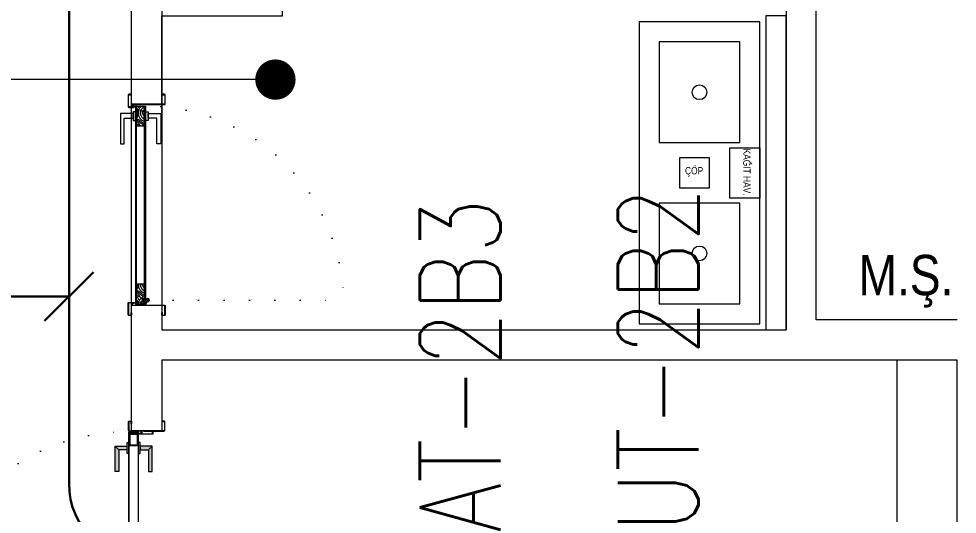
# Model space of a CAD drawing. Header units: metres. Extents: x -13194 to 152406, y -4219 to 19791.
# Drawn here: x 6004 to 6470, y 2553.5 to 2799.5 of the extents above; entities that cross this region are included whole.
import ezdxf

# ---------------------------------------------------------------- set-up
doc = ezdxf.new("R2010")
doc.units = ezdxf.units.M
doc.header["$LTSCALE"] = 100
doc.header["$MEASUREMENT"] = 0
doc.linetypes.add('DOT2', pattern=[0.125, 0, -0.125])
doc.linetypes.add('HIDDEN', pattern=[0.375, 0.25, -0.125])
doc.layers.get('0').update_dxf_attribs({"color": 9, "lineweight": 9})
for name, color, linetype, lineweight in [('00', 9, 'Continuous', 9), ('05S', 9, 'Continuous', 9), ('06B', 9, 'Continuous', 9), ('06C @ 1', 9, 'Continuous', 9), ('06D', 9, 'Continuous', 9), ('09', 9, 'Continuous', 9), ('10', 9, 'Continuous', 9), ('12', 9, 'Continuous', 9), ('20', 9, 'DOT2', 9), ('21', 9, 'Continuous', 9), ('21_mahal200', 9, 'Continuous', 9), ('E-AYDINLATMA VE PRİZ PANOSU', 7, 'Continuous', 30), ('E-LINYE', 7, 'Continuous', 30), ('TEFRİŞ', 9, 'Continuous', 9), ('YAZI', 9, 'Continuous', 9)]:
    doc.layers.add(name, color=color, linetype=linetype, lineweight=lineweight)
doc.styles.add('E-YAZI', font='txttw.shx')
doc.styles.add('MuuM_TEXT-STANDART', font='ARIALN.TTF')
doc.dimstyles.new('MuuM_DIM200', dxfattribs={"dimscale": 20, "dimtxt": 2, "dimasz": 1, "dimexe": 1, "dimexo": 1, "dimgap": 1, "dimtad": 1, "dimdec": 1, "dimrnd": 0.5, "dimdsep": 46, "dimtxsty": 'MuuM_TEXT-STANDART', "dimblk": 'ARCHTICK', "dimcen": 0, "dimdle": 0.15, "dimclrd": 256, "dimclre": 256, "dimclrt": 256, "dimadec": 0, "dimazin": 0, "dimtfac": 5, "dimtdec": 1, "dimtix": 1, "dimtmove": 2, "dimatfit": 3, "dimldrblk": 'DOT', "dimfxl": 3, "dimfxlon": 1, "dimtolj": 1, "dimlwd": -1, "dimlwe": -1, "dimarcsym": 0})

# ---------------------------------------------------------------- blocks, each defined once
blk = doc.blocks.new('gr-p-barel kilitli kapı kolu')
at = {"layer": '05S'}
h = blk.add_hatch(color=256, dxfattribs=at)
h.paths.add_polyline_path([(1.300000000000181, 0.8000000000001818), (-1.300000000000181, 0.8000000000001818), (-1.300000000000181, 0.7000000000002728), (1.300000000000181, 0.7000000000007276)])
h.paths.add_polyline_path([(2.75, 0.7000000000002728), (-2.75, 0.7000000000002728), (-2.75, 0), (2.75, 0)])
h.paths.add_polyline_path([(-11.69999999999709, 4.899999999999181), (-11.699999999998, 6.700000000000728), (0.9000000000005456, 6.700000000000728), (0.8999999999996362, 0.8000000000001818), (-0.8999999999996362, 0.7999999999997272), (-0.8999999999996362, 4.90000000000009)])
at = {"flags": 128}
for points in [[(-0.8999999999996362, 0.8000000000001818), (-0.8999999999996362, 4.900000000000545), (-11.69999999999891, 4.90000000000009), (-11.69999999999891, 6.700000000000273), (0.9000000000005456, 6.700000000000728), (0.8999999999996362, 0.8000000000001818)], [(-0.8000000000001818, 5), (0.8000000000001818, 6.600000000000362)]]:
    blk.add_lwpolyline(points, dxfattribs=at)
blk.add_lwpolyline([(-2.75, 0), (-2.75, 0.6999999999998181), (2.75, 0.7000000000002728), (2.75, 0)])
blk.add_lwpolyline([(-1.300000000000181, 0.7000000000002728), (1.300000000000181, 0.7000000000002728), (1.300000000000181, 0.8000000000001818), (-1.300000000000181, 0.8000000000001818)], close=True)
blk = doc.blocks.new('prf-scr2')
at = {"linetype": 'DOT2', "ltscale": 10}
blk.add_line((0, 0.1857142500000009), (-1e-16, -1.064285649999999), dxfattribs=at)
for p, q in [((0.09163645, -0.2441290999999978), (-0.0916364500000001, -0.2046380999999997)), ((-0.0916364500000001, -0.2439350999999988), (0.09163645, -0.2834260999999969)), ((0.09163645, -0.3231106000000011), (-0.0916364500000001, -0.2836195999999972)), ((-0.0916364500000001, -0.3229165999999964), (0.09163645, -0.3624076000000003)), ((0.09163645, -0.4020920499999989), (-0.0916364500000001, -0.3626011000000005)), ((-0.0916364500000001, -0.4018980999999997), (0.09163645, -0.4413891000000035)), ((0.09163645, -0.481073749999996), (-0.0916364500000001, -0.4415827499999978)), ((-0.0916364500000001, -0.4808798000000082), (0.09163645, -0.5203708500000005)), ((0.09163645, -0.5600555500000042), (-0.0916364500000001, -0.5205644500000006)), ((-0.0916364500000001, -0.5598615499999994), (0.09163645, -0.5993525500000034)), ((0.09163645, -0.6390373000000011), (-0.0916364500000001, -0.5995462500000088)), ((-0.0916364500000001, -0.6388432500000079), (0.09163645, -0.6783342500000061)), ((0.09163645, -0.7180189000000042), (-0.0916364500000001, -0.6785278500000061)), ((-0.0916364500000001, -0.7178253000000041), (0.09163645, -0.7573160000000088)), ((0.0552420499999996, -0.8362981999999988), (-0.0804827000000004, -0.7641103499999986)), ((-0.0690517, -0.7968069000000071), (0.0552420499999996, -0.8362981999999988)), ((0.09163645, -0.1651476000000059), (0, -0.1454021000000068)), ((0, -0.184699100000006), (0.09163645, -0.2044445999999993))]:
    blk.add_line(p, q)
blk.add_lwpolyline([(0.2314285999999996, 0), (-0.2314285999999996, 0), (-0.2314285999999996, -0.0100617499999998), (-0.1200000000000003, -0.1428571000000034), (0.1200000000000003, -0.1428571499999975), (0.2314285999999996, -0.0100617499999999), (0.2314285999999996, 0)], close=True)
for points in [[(0.2314285999999996, -0.0100617499999999), (-0.2314285999999996, -0.0100617499999998)], [(-0.0916364500000001, -0.1428571059091098), (-0.0916364500000001, -0.2046379999999999), (-0.1200003499999994, -0.2210138499999971), (-0.1200003499999994, -0.227559350000007), (-0.0916364500000001, -0.2439350999999988), (-0.0916364500000001, -0.2836194999999975), (-0.1200003499999994, -0.2999953500000004), (-0.1200003499999994, -0.3065408499999989), (-0.0916364500000001, -0.3229165999999964), (-0.0916364500000001, -0.3626010000000008), (-0.1200003499999994, -0.3789767999999981), (-0.1200003499999994, -0.3855223499999965), (-0.0916364500000001, -0.4018980999999997), (-0.0916364500000001, -0.4415827000000036), (-0.1200003499999994, -0.4579585000000009), (-0.1200003499999994, -0.4645040499999994), (-0.0916364500000001, -0.4808798000000082), (-0.0916364500000001, -0.5205644500000006), (-0.1200003499999994, -0.5369402000000038), (-0.1200003499999994, -0.5434858500000077), (-0.0916364500000001, -0.5598615499999994), (-0.0916364500000001, -0.5995461500000033), (-0.1200003499999994, -0.6159219500000006), (-0.1200003499999994, -0.6224674999999991), (-0.0916364500000001, -0.6388432500000079), (-0.0916364500000001, -0.6785278500000061), (-0.1200003499999994, -0.6949041500000078), (-0.1200003499999994, -0.7014492000000077), (-0.0916364500000001, -0.7178253000000041), (-0.0916364500000001, -0.7322130000000074), (-0.0804827000000004, -0.7641103499999986), (-0.0974138499999996, -0.7738857499999995), (-0.0974138499999996, -0.7804311500000041), (-0.0690517, -0.7968069000000071), (-0.0082380000000001, -0.9441533999999989), (-1e-16, -0.95), (0.008237999999999999, -0.9441533999999989), (0.0834733999999997, -0.7555572500000495), (0.09163645, -0.7573160000000088), (0.1200003499999994, -0.7409402999999998), (0.1200003499999994, -0.7343950500000063), (0.09163645, -0.7180189000000042), (0.09163645, -0.6783342500000061), (0.1200003499999994, -0.6619585000000087), (0.1200003499999994, -0.6554130500000043), (0.09163645, -0.6390371500000072), (0.09163645, -0.5993525500000034), (0.1200003499999994, -0.5829768000000002), (0.1200003499999994, -0.5764312499999961), (0.09163645, -0.5600554500000045), (0.09163645, -0.5203708500000005), (0.1200003499999994, -0.5039951500000086), (0.1200003499999994, -0.4974494999999991), (0.09163645, -0.481073749999996), (0.09163645, -0.4413891000000035), (0.1200003499999994, -0.4250134500000002), (0.1200003499999994, -0.4184677999999963), (0.09163645, -0.4020920499999989), (0.09163645, -0.3624076000000003), (0.1200003499999994, -0.3460319499999969), (0.1200003499999994, -0.3394862999999987), (0.09163645, -0.3231106000000011), (0.09163645, -0.2834260999999969), (0.1200003499999994, -0.2670504499999993), (0.1200003499999994, -0.2605048000000067), (0.09163645, -0.2441290999999978), (0.09163645, -0.2044445999999993), (0.1200003499999994, -0.1880689500000073), (0.1200003499999994, -0.1815233000000035), (0.09163645, -0.1651476000000059), (0.09163645, -0.1428571440909536)]]:
    blk.add_lwpolyline(points)
blk = doc.blocks.new('K-SAC-01')
at = {"layer": '10'}
for points in [[(-4.599999999999454, 16.20000000000027, -0.4142135623730951), (-4.49999999999909, 16.29999999999973), (-0.0999999999989996, 16.29999999999973, -0.4142135623730951), (9.095e-13, 16.19999999999936), (9.095e-13, 5.900000000000089), (0.2000000000007276, 5.900000000000089), (0.2000000000007276, 16.19999999999936, 0.4142135623730951), (-0.0999999999989996, 16.49999999999954), (-4.49999999999909, 16.49999999999954, 0.4142135623730951), (-4.799999999999272, 16.20000000000027), (-4.799999999999272, 15.30000000000018, 0.4142135623730951), (-4.49999999999909, 15), (-3.399999999999636, 15), (-3.399999999999636, 15.19999999999981), (-4.49999999999909, 15.19999999999981, -0.4142135623730951), (-4.599999999999454, 15.30000000000018)], [(104.6000000000012, 16.20000000000027, 0.4142135623730951), (104.5000000000009, 16.29999999999973), (100.1000000000008, 16.29999999999973, 0.4142135623730951), (100.0000000000009, 16.19999999999936), (100.0000000000009, 5.900000000000089), (99.80000000000109, 5.900000000000089), (99.80000000000109, 16.19999999999936, -0.4142135623730951), (100.1000000000008, 16.49999999999954), (104.5000000000009, 16.49999999999954, -0.4142135623730951), (104.8000000000011, 16.20000000000027), (104.8000000000011, 15.30000000000018, -0.4142135623730951), (104.5000000000009, 15), (103.4000000000014, 15), (103.4000000000014, 15.19999999999981), (104.5000000000009, 15.19999999999981, 0.4142135623730951), (104.6000000000012, 15.30000000000018)], [(0.2000000000007276, 10.29999999999972, -0.4142135623730951), (0.5000000000009095, 10.59999999999991), (1.500000000000909, 10.59999999999991, -0.4142135623730951), (1.800000000001091, 10.29999999999972), (1.800000000001091, 3.90000000000009, -0.4142135623730951), (1.500000000000909, 3.599999999999909, -0.4142135623730951), (1.200000000000727, 3.90000000000009), (1.200000000000727, 4.799999999999726), (0.2000000000007276, 4.800000000000182), (0.2000000000007276, -1.199999999999818, -0.4142135623730951), (-0.0999999999994543, -1.5), (-4.49999999999909, -1.5, -0.4142135623730951), (-4.799999999999272, -1.199999999999818), (-4.799999999999272, -0.2999999999997271, -0.4142135623730951), (-4.49999999999909, 0), (-3.399999999999636, 0), (-3.399999999999636, -0.1999999999998181), (-4.49999999999909, -0.1999999999998181, 0.4142135623730951), (-4.599999999999454, -0.2999999999997271), (-4.599999999999454, -1.199999999999818, 0.4142135623724291), (-4.49999999999909, -1.300000000000181), (-0.0999999999994543, -1.299999999999727, 0.4142135623730951), (0, -1.199999999999818), (9.095e-13, 5), (1.400000000000545, 5), (1.400000000000545, 3.90000000000009, 0.4142135623730951), (1.500000000000909, 3.799999999999727, 0.4142135623730951), (1.600000000000363, 3.90000000000009), (1.600000000000363, 10.29999999999972, 0.4142135623730951), (1.500000000000909, 10.40000000000009), (0.5000000000009095, 10.40000000000009, 0.4142135623730951), (0.4000000000005457, 10.29999999999972), (0.4000000000005457, 9.40000000000009), (0.2000000000007276, 9.40000000000009)], [(99.80000000000109, 10.29999999999972, 0.4142135623730951), (99.50000000000091, 10.59999999999991), (98.50000000000091, 10.59999999999991, 0.4142135623730951), (98.20000000000073, 10.29999999999972), (98.20000000000073, 3.90000000000009, 0.4142135623730951), (98.50000000000091, 3.599999999999909, 0.4142135623730951), (98.80000000000109, 3.90000000000009), (98.80000000000109, 4.799999999999726), (99.80000000000109, 4.800000000000182), (99.80000000000109, -1.199999999999818, 0.4142135623730951), (100.1000000000012, -1.5), (104.5000000000009, -1.5, 0.4142135623730951), (104.8000000000011, -1.199999999999818), (104.8000000000011, -0.2999999999997271, 0.4142135623730951), (104.5000000000009, 0), (103.4000000000014, 0), (103.4000000000014, -0.1999999999998181), (104.5000000000009, -0.1999999999998181, -0.4142135623730951), (104.6000000000012, -0.2999999999997271), (104.6000000000012, -1.199999999999818, -0.4142135623724291), (104.5000000000009, -1.300000000000181), (100.1000000000012, -1.299999999999727, -0.4142135623730951), (100.0000000000018, -1.199999999999818), (100.0000000000009, 5), (98.60000000000127, 5), (98.60000000000127, 3.90000000000009, -0.4142135623730951), (98.50000000000091, 3.799999999999727, -0.4142135623730951), (98.40000000000143, 3.90000000000009), (98.40000000000143, 10.29999999999972, -0.4142135623730951), (98.50000000000091, 10.40000000000009), (99.50000000000091, 10.40000000000009, -0.4142135623730951), (99.60000000000127, 10.29999999999972), (99.60000000000127, 9.40000000000009), (99.80000000000109, 9.40000000000009)], [(-0.3789291877892538, -2.01380615643302), (1.000000000000909, -1.372447916059172), (1.000000000000909, 1.5), (1.200000000000727, 1.5), (1.200000000000727, -1.5), (-0.2699583792127669, -2.183697123727142, -14.79600197240014)]]:
    blk.add_lwpolyline(points, format="xyb", close=True, dxfattribs=at)
for points in [[(98.80000000000244, 0.1499999999932697), (98.80000000000244, 2.149999999993269), (99.10000000000174, 2.149999999993269), (99.10000000000174, 3.193404064993047), (1.500000000001364, 3.193404064993047), (1.500000000001364, 2.149999999993269), (1.800000000001546, 2.149999999993269), (1.800000000001546, 0.1499999999932697), (1.500000000001364, 0.1499999999932697), (1.500000000001364, 1.850000000004911), (1.200000000001182, 1.850000000004911), (1.200000000001182, 3.493404064995957), (99.40000000000099, 3.493404064995957), (99.40000000000099, 1.850000000004911), (99.10000000000174, 1.850000000004911), (99.10000000000174, 0.1499999999932697)], [(98.80000000000244, 2.149999999993269), (98.80000000000244, 0.1499999999932697), (99.40000000000099, 0.1499999999932697), (99.40000000000099, -1.500000000000909), (1.200000000001182, -1.500000000000909), (1.200000000001182, 0.1499999999932697), (1.800000000001546, 0.1499999999932697), (1.800000000001546, 2.149999999993269), (2.100000000000818, 2.149999999993269), (2.100000000000818, -0.1499999999950887), (1.500000000001364, -0.1499999999950887), (1.500000000001364, -1.199999999997999), (99.10000000000174, -1.199999999997999), (99.10000000000174, -0.1499999999950887), (98.50000000000135, -0.1499999999950887), (98.50000000000135, 2.149999999993269), (98.80000000000244, 2.149999999993269)]]:
    blk.add_lwpolyline(points, dxfattribs=at)
for points in [[(2.100000000000818, 2.99999999999909), (8.100000000000819, 2.99999999999909), (8.100000000000819, -1.000000000000909), (2.100000000000818, -1.000000000000909)], [(2.400000000001, 2.69999999999618), (7.800000000001546, 2.69999999999618), (7.800000000001546, -0.6999999999979992), (2.400000000001, -0.6999999999979992)], [(98.50000000000135, 2.99999999999909), (92.50000000000135, 2.99999999999909), (92.50000000000135, -1.000000000000909), (98.50000000000135, -1.000000000000909)], [(98.20000000000029, 2.69999999999618), (92.80000000000246, 2.69999999999618), (92.80000000000246, -0.6999999999979992), (98.20000000000029, -0.6999999999979992)]]:
    blk.add_lwpolyline(points, close=True, dxfattribs=at)
blk.add_circle((-0.9499999999989086, -2.49999349423706), 0.55, dxfattribs=at)
at = {"layer": '20', "linetype": 'HIDDEN'}
for points in [[(-0.1999999999989086, -1.299999999999727), (-0.1999999999989086, 0), (-1.699999999998908, 0), (-1.699999999998908, -1.299999999999727)], [(-0.3999999999987267, -1.990091542878417), (-0.3999999999987267, -0.2000000000002728), (-1.49999999999909, -0.2000000000002728), (-1.49999999999909, -1.990091542878417)]]:
    blk.add_lwpolyline(points, dxfattribs=at)
at = {"layer": '20'}
blk.add_lwpolyline([(-0.9499999999993632, -2.499993494238424), (-0.9499999999989086, -102.8549758667554)], dxfattribs=at)
blk.add_arc((-0.9499999999989086, -2.49999349423706), 100.3549823725184, 270, 1.513139558785166, dxfattribs=at)
at = {"layer": '06B'}
blk.add_blockref('gr-p-barel kilitli kapı kolu', (91.40000000628015, 3.506028542890817), dxfattribs=at)
at = {"layer": '06B', "xscale": -1, "rotation": 180}
blk.add_blockref('gr-p-barel kilitli kapı kolu', (91.40000000628015, -1.506028542878084), dxfattribs=at)
at = {"layer": '10', "xscale": -1, "rotation": 90}
blk.add_blockref('prf-scr2', (1.500000000001364, 0.9999999999990904), dxfattribs=at)
at = {"layer": '10', "rotation": 270}
blk.add_blockref('prf-scr2', (99.10000000000174, 1.221629659781683), dxfattribs=at)
blk = doc.blocks.new('p-kapı kolu')
for points in [[(2.200000000000045, 0), (2.200000000000045, -1.25), (-2.200000000000045, -1.25), (-2.200000000000045, 0), (2.200000000000045, 0)], [(1.225000000000136, -1.25), (1.225000000000136, -7.5), (-13.77499999999986, -7.5), (-13.77499999999986, -5.625), (-1.024999999999863, -5.625), (-1.024999999999863, -5.625), (-1.024999999999863, -1.25), (1.225000000000136, -1.25)]]:
    blk.add_lwpolyline(points)
blk = doc.blocks.new('K-AH-01')
at = {"layer": '09'}
h = blk.add_hatch(dxfattribs=at)
h.set_pattern_fill('LOGEND', color=256, scale=10, style=0)
h.set_pattern_definition([(6.999999999999999e-15, (-3944.072736891598, -2726.896589688631), (10, 10), [3, -7]), (6.999999999999999e-15, (-3944.072736891598, -2726.396589688631), (10, 10), [3, -7]), (6.999999999999999e-15, (-3943.572736891598, -2725.396589688631), (10, 10), [2, -8]), (6.999999999999999e-15, (-3943.072736891598, -2724.396589688631), (10, 10), [1.5, -8.5]), (6.999999999999999e-15, (-3943.072736891598, -2723.396589688631), (10, 10), [1, -9]), (6.999999999999999e-15, (-3945.572736891598, -2722.396589688631), (10, 10), [0.5, -2.5, 0.5, -6.5]), (6.999999999999999e-15, (-3944.072736891598, -2721.896589688631), (10, 10), [0.5, -4, 1.5, -4]), (6.999999999999999e-15, (-3942.072736891598, -2721.396589688631), (10, 10), [0.5, -0.5, 0.5, -8.5]), (6.999999999999999e-15, (-3942.572736891598, -2720.896589688631), (10, 10), [0.5, -9.5]), (6.999999999999999e-15, (-3943.072736891598, -2719.896589688631), (10, 10), [1.5, -8.5]), (6.999999999999999e-15, (-3943.072736891598, -2718.896589688631), (10, 10), [2, -8]), (6.999999999999999e-15, (-3943.572736891598, -2717.896589688631), (10, 10), [2.5, -3, 0.5, -4]), (90, (-3947.572736891597, -2723.896589688631), (-9.999999999999998, 10), [0.5, -1, 2.5, -6]), (90, (-3947.072736891598, -2722.896589688631), (-9.999999999999998, 10), [0.5, -0.5, 1.5, -7.5]), (90, (-3946.572736891598, -2718.896589688631), (-9.999999999999998, 10), [1, -9]), (90, (-3946.072736891597, -2722.896589688631), (-9.999999999999998, 10), [2, -3, 0.5, -4.5]), (90, (-3945.572736891598, -2717.396589688631), (-9.999999999999998, 10), [0.5, -9.5]), (90, (-3945.072736891598, -2722.396589688631), (-9.999999999999998, 10), [1.5, -8.5]), (90, (-3944.072736891598, -2721.896589688631), (-9.999999999999998, 10), [1, -9]), (90, (-3943.072736891598, -2721.896589688631), (-9.999999999999998, 10), [0.5, -1.5, 1.5, -6.5]), (90, (-3942.572736891598, -2721.396589688631), (-9.999999999999998, 10), [0.5, -9.5]), (90, (-3942.072736891598, -2723.396589688631), (-9.999999999999998, 10), [1.4, -8.6]), (90, (-3941.572736891598, -2725.396589688631), (-9.999999999999998, 10), [1, -9]), (90, (-3940.572736891598, -2721.396589688631), (-9.999999999999998, 10), [0.5, -9.5]), (90, (-3939.572736891598, -2721.896589688631), (-9.999999999999998, 10), [1.5, -8.5]), (90, (-3938.572736891598, -2721.896589688631), (-9.999999999999998, 10), [1.5, -8.5]), (45, (-3940.072736891598, -2725.896589688631), (1.1e-15, 10.00000000019025), [0.7071000000000001, -0.7071000000000001, 0.7071000000000001, -12.02083562]), (45, (-3942.072736891598, -2723.396589688631), (1.1e-15, 10.00000000019025), [1.4142, -12.72793562]), (45, (-3946.072736891597, -2718.396589688631), (1.1e-15, 10.00000000019025), [1.4142, -12.72793562]), (45, (-3944.072736891598, -2720.896589688631), (1.1e-15, 10.00000000019025), [1.4142, -12.72793562]), (45, (-3943.572736891598, -2722.896589688631), (1.1e-15, 10.00000000019025), [1.4142, -12.72793562]), (45, (-3940.572736891598, -2724.896589688631), (1.1e-15, 10.00000000019025), [1.4142, -12.72793562]), (45, (-3941.572736891598, -2724.396589688631), (1.1e-15, 10.00000000019025), [2.12132, -12.02081562]), (45, (-3944.572736891597, -2719.896589688631), (1.1e-15, 10.00000000019025), [0.7071000000000001, -13.43503562]), (45, (-3945.072736891598, -2718.896589688631), (1.1e-15, 10.00000000019025), [0.7071000000000001, -13.43503562]), (45, (-3941.072736891598, -2718.896589688631), (1.1e-15, 10.00000000019025), [0.7071000000000001, -13.43503562]), (45, (-3945.072736891598, -2723.896589688631), (1.1e-15, 10.00000000019025), [0.7071000000000001, -13.43503562]), (45, (-3939.572736891598, -2720.396589688631), (1.1e-15, 10.00000000019025), [0.7071000000000001, -13.43503562]), (45, (-3943.072736891598, -2721.396589688631), (1.1e-15, 10.00000000019025), [0.7071000000000001, -13.43503562]), (45, (-3942.072736891598, -2720.396589688631), (1.1e-15, 10.00000000019025), [0.7071000000000001, -13.43503562]), (135, (-3942.572736891598, -2722.396589688631), (-10.00000000019025, 1.1e-15), [0.7071000000000001, -0.7071000000000001, 2.12132, -10.60661562]), (135, (-3941.072736891598, -2722.396589688631), (-10.00000000019025, 1.1e-15), [0.7071000000000001, -13.43503562]), (135, (-3941.072736891598, -2725.896589688631), (-10.00000000019025, 1.1e-15), [0.7071000000000001, -13.43503562]), (135, (-3943.072736891598, -2723.396589688631), (-10.00000000019025, 1.1e-15), [0.7071000000000001, -13.43503562]), (135, (-3941.572736891598, -2721.396589688631), (-10.00000000019025, 1.1e-15), [0.7071000000000001, -13.43503562]), (135, (-3944.072736891598, -2723.896589688631), (-10.00000000019025, 1.1e-15), [0.7071000000000001, -13.43503562]), (135, (-3940.072736891598, -2723.896589688631), (-10.00000000019025, 1.1e-15), [0.7071000000000001, -13.43503562]), (135, (-3947.072736891598, -2726.896589688631), (-10.00000000019025, 1.1e-15), [0.7071000000000001, -13.43503562]), (135, (-3946.572736891598, -2726.396589688631), (-10.00000000019025, 1.1e-15), [1.4142, -12.72793562]), (135, (-3946.072736891597, -2725.896589688631), (-10.00000000019025, 1.1e-15), [1.4142, -12.72793562]), (135, (-3945.072736891598, -2725.896589688631), (-10.00000000019025, 1.1e-15), [1.4142, -12.72793562]), (135, (-3944.572736891597, -2724.896589688631), (-10.00000000019025, 1.1e-15), [1.4142, -12.72793562]), (135, (-3940.572736891598, -2720.896589688631), (-10.00000000019025, 1.1e-15), [1.4142, -12.72793562]), (135, (-3938.572736891598, -2725.896589688631), (-10.00000000019025, 1.1e-15), [1.4142, -12.72793562]), (135, (-3938.072736891598, -2717.896589688631), (-10.00000000019025, 1.1e-15), [1.4142, -12.72793562]), (135, (-3938.072736891598, -2718.896589688631), (-10.00000000019025, 1.1e-15), [1.4142, -12.72793562]), (135, (-3939.072736891598, -2719.396589688631), (-10.00000000019025, 1.1e-15), [1.4142, -12.72793562]), (135, (-3946.072736891597, -2719.396589688631), (-10.00000000019025, 1.1e-15), [2.12132, -12.02081562]), (135, (-3939.572736891598, -2720.396589688631), (-10.00000000019025, 1.1e-15), [2.12132, -12.02081562]), (26.56505120000004, (-3945.072736891598, -2717.396589688631), (10.00000000000094, 4.0006448e-09), [1.117999999999999, -21.24267976999998]), (26.56505120000004, (-3945.072736891598, -2722.396589688631), (10.00000000000094, 4.0006448e-09), [1.117999999999999, -21.24267976999998]), (26.56505120000004, (-3944.072736891598, -2719.396589688631), (10.00000000000094, 4.0006448e-09), [1.117999999999999, -21.24267976999998]), (26.56505120000004, (-3941.072736891598, -2726.396589688631), (10.00000000000094, 4.0006448e-09), [1.117999999999999, -21.24267976999998]), (26.56505120000004, (-3941.572736891598, -2725.396589688631), (10.00000000000094, 4.0006448e-09), [1.117999999999999, -21.24267976999998]), (26.56505120000004, (-3944.572736891597, -2723.396589688631), (10.00000000000094, 4.0006448e-09), [1.117999999999999, -21.24267976999998]), (26.56505120000004, (-3944.572736891597, -2718.396589688631), (10.00000000000094, 4.0006448e-09), [1.117999999999999, -21.24267976999998]), (26.56505120000004, (-3941.572736891598, -2721.396589688631), (10.00000000000094, 4.0006448e-09), [2.235999999999998, -20.12467976999999]), (63.43494882, (-3941.572736891598, -2719.896589688631), (5.099865e-10, 10.00000000000094), [1.117999999999983, -21.24267976999973]), (63.43494882, (-3940.072736891598, -2722.896589688631), (5.099865e-10, 10.00000000000094), [1.117999999999983, -21.24267976999973]), (63.43494882, (-3945.072736891598, -2720.896589688631), (5.099865e-10, 10.00000000000094), [1.117999999999983, -21.24267976999973]), (63.43494882, (-3947.072736891598, -2720.396589688631), (5.099865e-10, 10.00000000000094), [1.117999999999983, -21.24267976999973]), (63.43494882, (-3941.072736891598, -2722.396589688631), (5.099865e-10, 10.00000000000094), [1.117999999999983, -21.24267976999973]), (63.43494882, (-3942.072736891598, -2722.396589688631), (5.099865e-10, 10.00000000000094), [1.117999999999983, -21.24267976999973]), (63.43494882, (-3946.072736891597, -2720.896589688631), (5.099865e-10, 10.00000000000094), [2.235999999999966, -20.12467976999973]), (63.43494882, (-3938.572736891598, -2724.396589688631), (5.099865e-10, 10.00000000000094), [2.235999999999966, -20.12467976999973]), (63.43494882, (-3939.572736891598, -2723.896589688631), (5.099865e-10, 10.00000000000094), [2.235999999999966, -20.12467976999973]), (116.5650512, (-3947.572736891597, -2725.396589688631), (-4.0006481e-09, 10.00000000000094), [1.11799999999998, -21.24267976999968]), (116.5650512, (-3947.572736891597, -2719.896589688631), (-4.0006481e-09, 10.00000000000094), [1.11799999999998, -21.24267976999968]), (116.5650512, (-3945.572736891598, -2726.896589688631), (-4.0006481e-09, 10.00000000000094), [1.11799999999998, -21.24267976999968]), (116.5650512, (-3946.572736891598, -2717.896589688631), (-4.0006481e-09, 10.00000000000094), [1.11799999999998, -21.24267976999968]), (116.5650512, (-3945.572736891598, -2723.896589688631), (-4.0006481e-09, 10.00000000000094), [1.11799999999998, -21.24267976999968]), (116.5650512, (-3943.572736891598, -2722.896589688631), (-4.0006481e-09, 10.00000000000094), [1.11799999999998, -21.24267976999968]), (116.5650512, (-3942.572736891598, -2720.896589688631), (-4.0006481e-09, 10.00000000000094), [1.11799999999998, -21.24267976999968]), (116.5650512, (-3947.072736891598, -2724.896589688631), (3.2114651033e-06, 10.00000160773382), [1.11799999999998, -21.24267976999968]), (116.5650512, (-3944.572736891597, -2723.396589688631), (-4.0006481e-09, 10.00000000000094), [1.11799999999998, -21.24267976999968]), (116.5650512, (-3941.572736891598, -2724.396589688631), (-4.0006481e-09, 10.00000000000094), [1.11799999999998, -21.24267976999968]), (116.5650512, (-3940.572736891598, -2723.396589688631), (-4.0006481e-09, 10.00000000000094), [1.11799999999998, -21.24267976999968]), (116.5650512, (-3938.572736891598, -2720.396589688631), (-4.0006481e-09, 10.00000000000094), [1.11799999999998, -21.24267976999968]), (116.5650512, (-3946.072736891597, -2717.396589688631), (-4.0006481e-09, 10.00000000000094), [1.11799999999998, -21.24267976999968]), (116.5650512, (-3947.572736891597, -2717.896589688631), (-4.0006481e-09, 10.00000000000094), [2.23599999999996, -20.12467976999969]), (116.5650512, (-3946.072736891597, -2724.896589688631), (-4.0006481e-09, 10.00000000000094), [2.23599999999996, -20.12467976999969]), (153.43494882, (-3947.572736891597, -2726.396589688631), (-10.00000000000094, 5.099898e-10), [1.117999999999999, -21.24267976999999]), (153.43494882, (-3939.072736891598, -2726.896589688631), (-10.00000000000094, 5.099898e-10), [1.117999999999999, -21.24267976999999]), (153.43494882, (-3939.572736891598, -2721.896589688631), (-10.00000000000094, 5.099898e-10), [1.117999999999999, -21.24267976999999]), (153.43494882, (-3943.572736891598, -2725.396589688631), (-10.00000000000094, 5.099898e-10), [1.117999999999999, -21.24267976999999]), (153.43494882, (-3944.072736891598, -2726.396589688631), (-10.00000000000094, 5.099898e-10), [1.117999999999999, -21.24267976999999]), (153.43494882, (-3943.072736891598, -2724.396589688631), (-10.00000000000094, 5.099898e-10), [1.117999999999999, -21.24267976999999]), (153.43494882, (-3940.072736891598, -2718.396589688631), (-10.00000000000094, 5.099898e-10), [1.117999999999999, -21.24267976999999]), (153.43494882, (-3939.072736891598, -2717.896589688631), (-10.00000000000094, 5.099898e-10), [2.235999999999998, -20.12467977])])
h.paths.add_polyline_path([(10.76660846558661, 6.458551890495527), (10.76660846558661, 2.459261130652976), (0.7666084655866144, 2.458551890495527), (0.7666084655866144, 6.458551890495527)])
h = blk.add_hatch(dxfattribs=at)
h.set_pattern_fill('LOGEND', color=256, scale=10, style=0)
h.set_pattern_definition([(6.999999999999999e-15, (-3938.781316352499, -2726.896589688585), (10, 10), [3, -7]), (6.999999999999999e-15, (-3938.781316352499, -2726.396589688584), (10, 10), [3, -7]), (6.999999999999999e-15, (-3938.281316352499, -2725.396589688585), (10, 10), [2, -8]), (6.999999999999999e-15, (-3937.781316352499, -2724.396589688585), (10, 10), [1.5, -8.5]), (6.999999999999999e-15, (-3937.781316352499, -2723.396589688585), (10, 10), [1, -9]), (6.999999999999999e-15, (-3940.281316352499, -2722.396589688584), (10, 10), [0.5, -2.5, 0.5, -6.5]), (6.999999999999999e-15, (-3938.781316352499, -2721.896589688585), (10, 10), [0.5, -4, 1.5, -4]), (6.999999999999999e-15, (-3936.781316352499, -2721.396589688584), (10, 10), [0.5, -0.5, 0.5, -8.5]), (6.999999999999999e-15, (-3937.281316352499, -2720.896589688584), (10, 10), [0.5, -9.5]), (6.999999999999999e-15, (-3937.781316352499, -2719.896589688584), (10, 10), [1.5, -8.5]), (6.999999999999999e-15, (-3937.781316352499, -2718.896589688585), (10, 10), [2, -8]), (6.999999999999999e-15, (-3938.281316352499, -2717.896589688584), (10, 10), [2.5, -3, 0.5, -4]), (90, (-3942.281316352499, -2723.896589688584), (-9.999999999999998, 10), [0.5, -1, 2.5, -6]), (90, (-3941.781316352499, -2722.896589688585), (-9.999999999999998, 10), [0.5, -0.5, 1.5, -7.5]), (90, (-3941.281316352499, -2718.896589688585), (-9.999999999999998, 10), [1, -9]), (90, (-3940.781316352499, -2722.896589688585), (-9.999999999999998, 10), [2, -3, 0.5, -4.5]), (90, (-3940.281316352499, -2717.396589688584), (-9.999999999999998, 10), [0.5, -9.5]), (90, (-3939.781316352499, -2722.396589688584), (-9.999999999999998, 10), [1.5, -8.5]), (90, (-3938.781316352499, -2721.896589688585), (-9.999999999999998, 10), [1, -9]), (90, (-3937.781316352499, -2721.896589688585), (-9.999999999999998, 10), [0.5, -1.5, 1.5, -6.5]), (90, (-3937.281316352499, -2721.396589688584), (-9.999999999999998, 10), [0.5, -9.5]), (90, (-3936.781316352499, -2723.396589688585), (-9.999999999999998, 10), [1.4, -8.6]), (90, (-3936.281316352499, -2725.396589688585), (-9.999999999999998, 10), [1, -9]), (90, (-3935.281316352499, -2721.396589688584), (-9.999999999999998, 10), [0.5, -9.5]), (90, (-3934.281316352499, -2721.896589688585), (-9.999999999999998, 10), [1.5, -8.5]), (90, (-3933.281316352499, -2721.896589688585), (-9.999999999999998, 10), [1.5, -8.5]), (45, (-3934.781316352499, -2725.896589688585), (1.1e-15, 10.00000000019025), [0.7071000000000001, -0.7071000000000001, 0.7071000000000001, -12.02083562]), (45, (-3936.781316352499, -2723.396589688585), (1.1e-15, 10.00000000019025), [1.4142, -12.72793562]), (45, (-3940.781316352499, -2718.396589688584), (1.1e-15, 10.00000000019025), [1.4142, -12.72793562]), (45, (-3938.781316352499, -2720.896589688584), (1.1e-15, 10.00000000019025), [1.4142, -12.72793562]), (45, (-3938.281316352499, -2722.896589688585), (1.1e-15, 10.00000000019025), [1.4142, -12.72793562]), (45, (-3935.281316352499, -2724.896589688584), (1.1e-15, 10.00000000019025), [1.4142, -12.72793562]), (45, (-3936.281316352499, -2724.396589688585), (1.1e-15, 10.00000000019025), [2.12132, -12.02081562]), (45, (-3939.281316352499, -2719.896589688584), (1.1e-15, 10.00000000019025), [0.7071000000000001, -13.43503562]), (45, (-3939.781316352499, -2718.896589688585), (1.1e-15, 10.00000000019025), [0.7071000000000001, -13.43503562]), (45, (-3935.781316352499, -2718.896589688585), (1.1e-15, 10.00000000019025), [0.7071000000000001, -13.43503562]), (45, (-3939.781316352499, -2723.896589688584), (1.1e-15, 10.00000000019025), [0.7071000000000001, -13.43503562]), (45, (-3934.281316352499, -2720.396589688585), (1.1e-15, 10.00000000019025), [0.7071000000000001, -13.43503562]), (45, (-3937.781316352499, -2721.396589688584), (1.1e-15, 10.00000000019025), [0.7071000000000001, -13.43503562]), (45, (-3936.781316352499, -2720.396589688585), (1.1e-15, 10.00000000019025), [0.7071000000000001, -13.43503562]), (135, (-3937.281316352499, -2722.396589688584), (-10.00000000019025, 1.1e-15), [0.7071000000000001, -0.7071000000000001, 2.12132, -10.60661562]), (135, (-3935.781316352499, -2722.396589688584), (-10.00000000019025, 1.1e-15), [0.7071000000000001, -13.43503562]), (135, (-3935.781316352499, -2725.896589688585), (-10.00000000019025, 1.1e-15), [0.7071000000000001, -13.43503562]), (135, (-3937.781316352499, -2723.396589688585), (-10.00000000019025, 1.1e-15), [0.7071000000000001, -13.43503562]), (135, (-3936.281316352499, -2721.396589688584), (-10.00000000019025, 1.1e-15), [0.7071000000000001, -13.43503562]), (135, (-3938.781316352499, -2723.896589688584), (-10.00000000019025, 1.1e-15), [0.7071000000000001, -13.43503562]), (135, (-3934.781316352499, -2723.896589688584), (-10.00000000019025, 1.1e-15), [0.7071000000000001, -13.43503562]), (135, (-3941.781316352499, -2726.896589688585), (-10.00000000019025, 1.1e-15), [0.7071000000000001, -13.43503562]), (135, (-3941.281316352499, -2726.396589688584), (-10.00000000019025, 1.1e-15), [1.4142, -12.72793562]), (135, (-3940.781316352499, -2725.896589688585), (-10.00000000019025, 1.1e-15), [1.4142, -12.72793562]), (135, (-3939.781316352499, -2725.896589688585), (-10.00000000019025, 1.1e-15), [1.4142, -12.72793562]), (135, (-3939.281316352499, -2724.896589688584), (-10.00000000019025, 1.1e-15), [1.4142, -12.72793562]), (135, (-3935.281316352499, -2720.896589688584), (-10.00000000019025, 1.1e-15), [1.4142, -12.72793562]), (135, (-3933.281316352499, -2725.896589688585), (-10.00000000019025, 1.1e-15), [1.4142, -12.72793562]), (135, (-3932.781316352499, -2717.896589688584), (-10.00000000019025, 1.1e-15), [1.4142, -12.72793562]), (135, (-3932.781316352499, -2718.896589688585), (-10.00000000019025, 1.1e-15), [1.4142, -12.72793562]), (135, (-3933.781316352499, -2719.396589688584), (-10.00000000019025, 1.1e-15), [1.4142, -12.72793562]), (135, (-3940.781316352499, -2719.396589688584), (-10.00000000019025, 1.1e-15), [2.12132, -12.02081562]), (135, (-3934.281316352499, -2720.396589688585), (-10.00000000019025, 1.1e-15), [2.12132, -12.02081562]), (26.56505120000004, (-3939.781316352499, -2717.396589688584), (10.00000000000094, 4.0006448e-09), [1.117999999999999, -21.24267976999998]), (26.56505120000004, (-3939.781316352499, -2722.396589688584), (10.00000000000094, 4.0006448e-09), [1.117999999999999, -21.24267976999998]), (26.56505120000004, (-3938.781316352499, -2719.396589688584), (10.00000000000094, 4.0006448e-09), [1.117999999999999, -21.24267976999998]), (26.56505120000004, (-3935.781316352499, -2726.396589688584), (10.00000000000094, 4.0006448e-09), [1.117999999999999, -21.24267976999998]), (26.56505120000004, (-3936.281316352499, -2725.396589688585), (10.00000000000094, 4.0006448e-09), [1.117999999999999, -21.24267976999998]), (26.56505120000004, (-3939.281316352499, -2723.396589688585), (10.00000000000094, 4.0006448e-09), [1.117999999999999, -21.24267976999998]), (26.56505120000004, (-3939.281316352499, -2718.396589688584), (10.00000000000094, 4.0006448e-09), [1.117999999999999, -21.24267976999998]), (26.56505120000004, (-3936.281316352499, -2721.396589688584), (10.00000000000094, 4.0006448e-09), [2.235999999999998, -20.12467976999999]), (63.43494882, (-3936.281316352499, -2719.896589688584), (5.099865e-10, 10.00000000000094), [1.117999999999983, -21.24267976999973]), (63.43494882, (-3934.781316352499, -2722.896589688585), (5.099865e-10, 10.00000000000094), [1.117999999999983, -21.24267976999973]), (63.43494882, (-3939.781316352499, -2720.896589688584), (5.099865e-10, 10.00000000000094), [1.117999999999983, -21.24267976999973]), (63.43494882, (-3941.781316352499, -2720.396589688585), (5.099865e-10, 10.00000000000094), [1.117999999999983, -21.24267976999973]), (63.43494882, (-3935.781316352499, -2722.396589688584), (5.099865e-10, 10.00000000000094), [1.117999999999983, -21.24267976999973]), (63.43494882, (-3936.781316352499, -2722.396589688584), (5.099865e-10, 10.00000000000094), [1.117999999999983, -21.24267976999973]), (63.43494882, (-3940.781316352499, -2720.896589688584), (5.099865e-10, 10.00000000000094), [2.235999999999967, -20.12467976999974]), (63.43494882, (-3933.281316352499, -2724.396589688585), (5.099865e-10, 10.00000000000094), [2.235999999999967, -20.12467976999974]), (63.43494882, (-3934.281316352499, -2723.896589688584), (5.099865e-10, 10.00000000000094), [2.235999999999967, -20.12467976999974]), (116.5650512, (-3942.281316352499, -2725.396589688585), (-4.0006481e-09, 10.00000000000094), [1.11799999999998, -21.24267976999969]), (116.5650512, (-3942.281316352499, -2719.896589688584), (-4.0006481e-09, 10.00000000000094), [1.11799999999998, -21.24267976999969]), (116.5650512, (-3940.281316352499, -2726.896589688585), (-4.0006481e-09, 10.00000000000094), [1.11799999999998, -21.24267976999969]), (116.5650512, (-3941.281316352499, -2717.896589688584), (-4.0006481e-09, 10.00000000000094), [1.11799999999998, -21.24267976999969]), (116.5650512, (-3940.281316352499, -2723.896589688584), (-4.0006481e-09, 10.00000000000094), [1.11799999999998, -21.24267976999969]), (116.5650512, (-3938.281316352499, -2722.896589688585), (-4.0006481e-09, 10.00000000000094), [1.11799999999998, -21.24267976999969]), (116.5650512, (-3937.281316352499, -2720.896589688584), (-4.0006481e-09, 10.00000000000094), [1.11799999999998, -21.24267976999969]), (116.5650512, (-3941.781316352499, -2724.896589688584), (3.2114651033e-06, 10.00000160773382), [1.11799999999998, -21.24267976999969]), (116.5650512, (-3939.281316352499, -2723.396589688585), (-4.0006481e-09, 10.00000000000094), [1.11799999999998, -21.24267976999969]), (116.5650512, (-3936.281316352499, -2724.396589688585), (-4.0006481e-09, 10.00000000000094), [1.11799999999998, -21.24267976999969]), (116.5650512, (-3935.281316352499, -2723.396589688585), (-4.0006481e-09, 10.00000000000094), [1.11799999999998, -21.24267976999969]), (116.5650512, (-3933.281316352499, -2720.396589688585), (-4.0006481e-09, 10.00000000000094), [1.11799999999998, -21.24267976999969]), (116.5650512, (-3940.781316352499, -2717.396589688584), (-4.0006481e-09, 10.00000000000094), [1.11799999999998, -21.24267976999969]), (116.5650512, (-3942.281316352499, -2717.896589688584), (-4.0006481e-09, 10.00000000000094), [2.235999999999961, -20.12467976999969]), (116.5650512, (-3940.781316352499, -2724.896589688584), (-4.0006481e-09, 10.00000000000094), [2.235999999999961, -20.12467976999969]), (153.43494882, (-3942.281316352499, -2726.396589688584), (-10.00000000000094, 5.099898e-10), [1.117999999999999, -21.24267976999999]), (153.43494882, (-3933.781316352499, -2726.896589688585), (-10.00000000000094, 5.099898e-10), [1.117999999999999, -21.24267976999999]), (153.43494882, (-3934.281316352499, -2721.896589688585), (-10.00000000000094, 5.099898e-10), [1.117999999999999, -21.24267976999999]), (153.43494882, (-3938.281316352499, -2725.396589688585), (-10.00000000000094, 5.099898e-10), [1.117999999999999, -21.24267976999999]), (153.43494882, (-3938.781316352499, -2726.396589688584), (-10.00000000000094, 5.099898e-10), [1.117999999999999, -21.24267976999999]), (153.43494882, (-3937.781316352499, -2724.396589688585), (-10.00000000000094, 5.099898e-10), [1.117999999999999, -21.24267976999999]), (153.43494882, (-3934.781316352499, -2718.396589688584), (-10.00000000000094, 5.099898e-10), [1.117999999999999, -21.24267976999999]), (153.43494882, (-3933.781316352499, -2717.896589688584), (-10.00000000000094, 5.099898e-10), [2.235999999999998, -20.12467977])])
h.paths.add_polyline_path([(89.05805075810167, 2.465147825551412), (89.05805075810167, 6.464438585393963), (99.05805075810169, 6.465147825551412), (99.05805075810169, 2.465147825551412)])
at = {"layer": '10'}
for points in [[(-0.4443611493825302, -1.699999999999818), (1.300000000001091, -1.699999999999818, 0.4142135623730951), (1.600000000000363, -1.399999999999636), (1.600000000000363, 1.099999999999909, 0.4142135623730951), (1.300000000001091, 1.40000000000009, 0.4142135623730951), (1, 1.099999999999909), (1, 0.2000000000002728), (0.2000000000007276, 0.2000000000002728), (0.2000000001498847, 16.39999999989641, 0.4142135623730951), (-0.0999999998530257, 16.69999999989659), (-4.599999999853026, 16.69999999989613, 0.4142135623730951), (-4.899999999852298, 16.39999999989641), (-4.899999999852298, 15.29999999989604, 0.4142135623730951), (-4.599999999853026, 14.99999999989632), (-3.499999999850842, 14.99999999989632), (-3.499999999850842, 15.19999999989613), (-4.599999999853026, 15.19999999989613, -0.4142135623730951), (-4.69999999985157, 15.29999999989604), (-4.69999999985157, 16.39999999989641, -0.4142135623730951), (-4.599999999853026, 16.49999999989631), (-0.1999999998515705, 16.49999999989631), (-0.0999999998530257, 16.49999999989631, -0.4142135623730951), (1.491571e-10, 16.39999999989641), (0, 0), (1.200000000000727, 0), (1.200000000000727, 1.099999999999909, -0.4142135623730951), (1.300000000001091, 1.200000000000272, -0.4142135623730951), (1.399999999999636, 1.099999999999909), (1.399999999999636, -1.399999999999636, -0.4142135623730951), (1.300000000001091, -1.5), (-0.4443611493825302, -1.5), (-4.600000000000363, -1.5, -0.4142135623730951), (-4.699999999998908, -1.40000000000009), (-4.699999999998908, -0.3000000000001819, -0.4142135623730951), (-4.600000000000363, -0.1999999999998181), (-3.5, -0.1999999999998181), (-3.5, 0), (-4.600000000000363, 0, 0.4142135623730951), (-4.899999999999637, -0.3000000000001819), (-4.899999999999637, -1.40000000000009, 0.4142135623730951), (-4.600000000000363, -1.699999999999818)], [(100.4443611494716, -1.699999999953433), (98.70000000008804, -1.699999999953433, -0.4142135623730951), (98.40000000008878, -1.399999999953251), (98.40000000008878, 1.100000000046293, -0.4142135623730951), (98.70000000008804, 1.400000000046475, -0.4142135623730951), (99.00000000008914, 1.100000000046293), (99.00000000008914, 0.2000000000466571), (99.8000000000884, 0.2000000000466571), (99.80000000023573, 16.39999999994279, -0.4142135623730951), (100.1000000002386, 16.69999999994297), (104.6000000002386, 16.69999999994252, -0.4142135623730951), (104.9000000002379, 16.39999999994279), (104.9000000002379, 15.29999999994243, -0.4142135623730951), (104.6000000002386, 14.9999999999427), (103.5000000002364, 14.9999999999427), (103.5000000002364, 15.19999999994252), (104.6000000002386, 15.19999999994252, 0.4142135623730951), (104.7000000002372, 15.29999999994243), (104.7000000002372, 16.39999999994279, 0.4142135623730951), (104.6000000002386, 16.4999999999427), (100.2000000002372, 16.4999999999427), (100.1000000002386, 16.4999999999427, 0.4142135623730951), (100.0000000002364, 16.39999999994279), (100.0000000000891, 4.63842e-11), (98.8000000000884, 4.63842e-11), (98.8000000000884, 1.100000000046293, 0.4142135623730951), (98.70000000008804, 1.200000000046657, 0.4142135623730951), (98.6000000000895, 1.100000000046293), (98.6000000000895, -1.399999999953251, 0.4142135623730951), (98.70000000008804, -1.499999999953615), (100.4443611494716, -1.499999999953615), (104.6000000000895, -1.499999999953615, 0.4142135623730951), (104.700000000088, -1.399999999953706), (104.700000000088, -0.2999999999537977, 0.4142135623730951), (104.6000000000895, -0.1999999999534339), (103.5000000000891, -0.1999999999534339), (103.5000000000891, 4.63842e-11), (104.6000000000895, 4.63842e-11, -0.4142135623730951), (104.9000000000887, -0.2999999999537977), (104.9000000000887, -1.399999999953706, -0.4142135623730951), (104.6000000000895, -1.699999999953433)], [(2.145537653377687, 7.599910130869375), (0.7666084655866144, 6.958551890495527), (0.7666084655866144, 4.086103974437264), (0.5666084655895248, 4.086103974437264), (0.5666084655895248, 7.086103974437264), (2.036566844803019, 7.769801098163497, -14.79600197240014)]]:
    blk.add_lwpolyline(points, format="xyb", close=True, dxfattribs=at)
blk.add_circle((2.716608465587341, 8.086097468674325), 0.55, dxfattribs=at)
at = {"layer": '12'}
for points in [[(0.7666084655866144, 6.458551890495527), (99.05805075810169, 6.465147825551412), (99.05805075810169, 6.965147825551412), (0.7666084655866144, 6.958551890495527)], [(0.7666084655866144, 2.458551890495527), (10.76660846558661, 2.458551890495527), (10.76660846558661, 6.458551890495527), (0.7666084655866144, 6.458551890495527)], [(89.05805075810167, 2.458553851196938), (99.05805075810169, 2.458551890541912), (99.05805075810169, 6.465147825551412), (89.05805075810167, 6.465147825551412)], [(0.7666084655866144, 2.458551890495527), (99.05805075810169, 2.458551890541912), (99.05810749731428, 1.958551890541912), (0.7666084655866144, 1.958551890495527)]]:
    blk.add_lwpolyline(points, close=True, dxfattribs=at)
at = {"layer": '20'}
blk.add_lwpolyline([(2.716608465587341, 8.086097468667957), (2.716608465587341, 105.230649514639)], dxfattribs=at)
at = {"layer": '20', "linetype": 'HIDDEN'}
for points in [[(1.966608465587341, 6.886103974436537), (1.966608465587341, 5.386103974436537), (3.466608465587341, 5.386103974436537), (3.466608465587341, 6.886103974436537)], [(2.166608465588069, 7.576195517314317), (2.166608465588069, 5.586103974437264), (3.266608465586614, 5.586103974437264), (3.266608465586614, 7.576195517314317)]]:
    blk.add_lwpolyline(points, dxfattribs=at)
at = {"layer": '20'}
blk.add_arc((0.7666084655866144, 6.958551890495527), 98.29144251382813, 357.0841551778868, 88.86323674291442, dxfattribs=at)
at = {"layer": '06C @ 1', "xscale": -1, "rotation": 180}
blk.add_blockref('p-kapı kolu', (94.05703386649837, 6.965149786207802), dxfattribs=at)
at = {"layer": '06C @ 1'}
blk.add_blockref('p-kapı kolu', (94.05703386649837, 1.958551890540547), dxfattribs=at)
blk = doc.blocks.new('_ArchTick')
at = {"color": 0, "linetype": 'ByBlock', "const_width": 0.15}
blk.add_lwpolyline([(-0.5, -0.5), (0.5, 0.5)], dxfattribs=at)
blk = doc.blocks.new('_Dot')
at = {"color": 0, "linetype": 'ByBlock', "lineweight": -2}
blk.add_line((-0.5, 0), (-1, 0), dxfattribs=at)
at = {"color": 0, "linetype": 'ByBlock', "const_width": 0.5}
blk.add_lwpolyline([(-0.25, 0, 1), (0.25, 0, 1)], format="xyb", close=True, dxfattribs=at)
blk = doc.blocks.new('rrrrrrrrrrrrrrrrrrrrrrrrrrrrrrrrrrrrrrrrrrr')
at = {"layer": 'TEFRİŞ'}
blk.add_lwpolyline([(30902.51658083763, -1571.488763301721), (30902.51658083763, -1621.488763301721), (30942.51658083763, -1621.488763301721), (30942.51658083763, -1571.488763301721)], close=True, dxfattribs=at)
blk.add_circle((30922.51658083764, -1596.488763301721), 3.649999999999636, dxfattribs=at)
blk = doc.blocks.new('jjjjjjjjjjjjjjjjjjjjjjjjjjjjjjjjjjjjjjjjjjjjjjjjjjjjjjjjjjjjjjjjjjjjjjj')
at = {"layer": 'TEFRİŞ'}
blk.add_lwpolyline([(30902.51658083763, -1651.488763300436), (30902.51658083763, -1701.488763300436), (30942.51658083763, -1701.488763300436), (30942.51658083763, -1651.488763300436)], close=True, dxfattribs=at)
blk.add_circle((30922.51658083764, -1676.488763300436), 3.649999999999636, dxfattribs=at)
blk = doc.blocks.new('2.bod.Mimari')
at = {"layer": '00'}
for points in [[(6074.999995711764, -5877.000004305974), (6074.999995711772, -5829.000004307843), (6134.999995711699, -5829.000004307261), (6134.999995711699, -5819.000004307261), (6074.999995711692, -5819.000004307261), (6074.999995710207, -5595.000004308527), (6218.999995712834, -5595.000004308527)], [(6384.999995712426, -5595.00000430597), (6384.999995712426, -5595.00000430597), (6384.999995712426, -5985.000004305974)], [(6469.999995712426, -5980.000004305974), (6399.999995712426, -5980.000004305974), (6399.999995712426, -5595.00000430597), (6399.999995712426, -5595.00000430597)], [(6399.999995712426, -6000.000004305974), (6074.999995712426, -6000.000004305974), (6074.999995712426, -6035.000004305974), (6059.999995712426, -6035.000004305974), (6059.999995712426, -5705.00000430597)], [(6074.999995710936, -5705.00000430597), (6074.999995712426, -5705.00000430597), (6074.999995712426, -5985.000004305974), (6384.999995712426, -5985.000004305974)], [(6384.999995712441, -5829.000004307261), (6374.999995712441, -5829.000004307261), (6374.999995712441, -5985.000004305974), (6384.999995712456, -5985.000004305974), (6384.999995712441, -5829.000004307261)], [(6469.999995712426, -6000.000004305974), (6399.999995712426, -6000.000004305974)]]:
    blk.add_lwpolyline(points, dxfattribs=at)
at = {"layer": '06D'}
blk.add_lwpolyline([(6469.999995712426, -6150.000004305974), (6469.999995712426, -6000.000004305974), (6439.999995712427, -6000.000004305974), (6439.999995712427, -6150.000004305974), (6469.999995712426, -6150.000004305974)], dxfattribs=at)
at = {"layer": 'TEFRİŞ'}
for points in [[(6371.999995712456, -5832.000004307261), (6311.999995712456, -5832.000004307261), (6311.999995712456, -5982.000004305974), (6371.999995712456, -5982.000004305974)], [(6371.999995712456, -5894.500004306617), (6371.999995712456, -5919.500004306617), (6356.999995712456, -5919.500004306617), (6356.999995712456, -5894.500004306617)], [(6331.999995712456, -5899.500004306617), (6331.999995712456, -5914.500004306617), (6346.999995712456, -5914.500004306617), (6346.999995712456, -5899.500004306617)]]:
    blk.add_lwpolyline(points, close=True, dxfattribs=at)
for name in ['rrrrrrrrrrrrrrrrrrrrrrrrrrrrrrrrrrrrrrrrrrr', 'jjjjjjjjjjjjjjjjjjjjjjjjjjjjjjjjjjjjjjjjjjjjjjjjjjjjjjjjjjjjjjjjjjjjjjj']:
    blk.add_blockref(name, (-24580.51658512519, -4270.511241005541))
at = {"xscale": -1, "rotation": 270}
for name, p in [('K-AH-01', (6059.999995712426, -5972.878657270499)), ('K-SAC-01', (6059.999995712426, -6135.000004305974))]:
    blk.add_blockref(name, p, dxfattribs=at)
at = {"layer": '21', "style": 'MuuM_TEXT-STANDART'}
blk.add_text('M.Ş.', height=20, dxfattribs=at).set_placement((6420.99617584507, -5967.722709273286))
at = {"layer": 'YAZI', "insert": (6367.35495432174, -5918.265329270511), "char_height": 3.6288, "width": 53.2774421712412, "attachment_point": 3, "rotation": 270, "style": 'MuuM_TEXT-STANDART'}
blk.add_mtext('KAĞIT HAV.', dxfattribs=at)
at = {"layer": 'YAZI', "insert": (6343.830494991113, -5904.113244226799), "char_height": 3.6288, "width": 53.2774421712412, "attachment_point": 3, "style": 'MuuM_TEXT-STANDART'}
blk.add_mtext('ÇÖP', dxfattribs=at)
at = {"layer": '21_mahal200'}
blk.add_leader([(6131.415317744748, -5860.694340667098), (5952.398379825358, -5860.694340667098)], dimstyle='MuuM_DIM200', override={"dimasz": 1, "dimfxl": 10}, dxfattribs=at)

msp = doc.modelspace()

# ---------------------------------------------------------------- linework, layer by layer
at = {"layer": 'E-LINYE', "color": 4}
msp.add_line((6028.914614198601, 2568.905108416238), (6028.914614198601, 3304.178229189914), dxfattribs=at)
at = {"layer": 'E-LINYE', "color": 7, "linetype": 'Continuous'}
for p, q in [((6016.792783661966, 2649.52739568453), (6041.036444735236, 2673.771056750127)), ((5942.047021622932, 2661.649226217327), (6028.914614198601, 2661.649226217327))]:
    msp.add_line(p, q, dxfattribs=at)
at = {"layer": 'E-LINYE', "color": 4}
msp.add_arc((6068.914614198601, 2568.905108416238), 40, 180, 270, dxfattribs=at)

# ---------------------------------------------------------------- block references
msp.add_blockref('2.bod.Mimari', (7.275957614183426e-12, 8630.00000430597))

# ---------------------------------------------------------------- texts
at = {"layer": 'E-AYDINLATMA VE PRİZ PANOSU', "color": 4, "style": 'E-YAZI', "width": 0.8}
for s, p in [('UT-2B2', (6341.498582377157, 2544.453062709872)), ('AT-2B3', (6243.199016298226, 2544.453062711968))]:
    msp.add_text(s, height=40, rotation=90, dxfattribs=at).set_placement(p)

doc.saveas('drawing.dxf')
